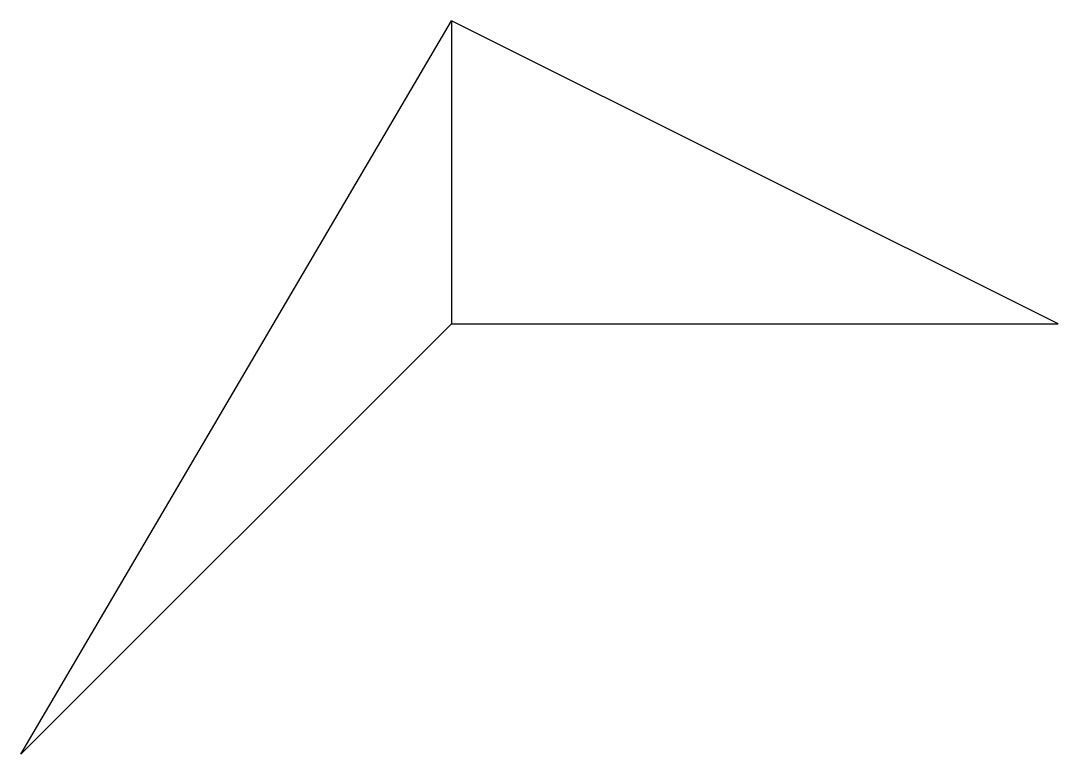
# Model space of a CAD drawing. Extents: x 0 to 1696, y 0 to 1200.
import ezdxf

# ---------------------------------------------------------------- set-up
doc = ezdxf.new("R2010")
doc.units = 0

msp = doc.modelspace()

# ---------------------------------------------------------------- linework, layer by layer
for points in [[(704, 1200), (704, 704), (0, 0)], [(1696, 704), (704, 1200), (704, 704)]]:
    msp.add_3dface(points)

doc.saveas('drawing.dxf')
